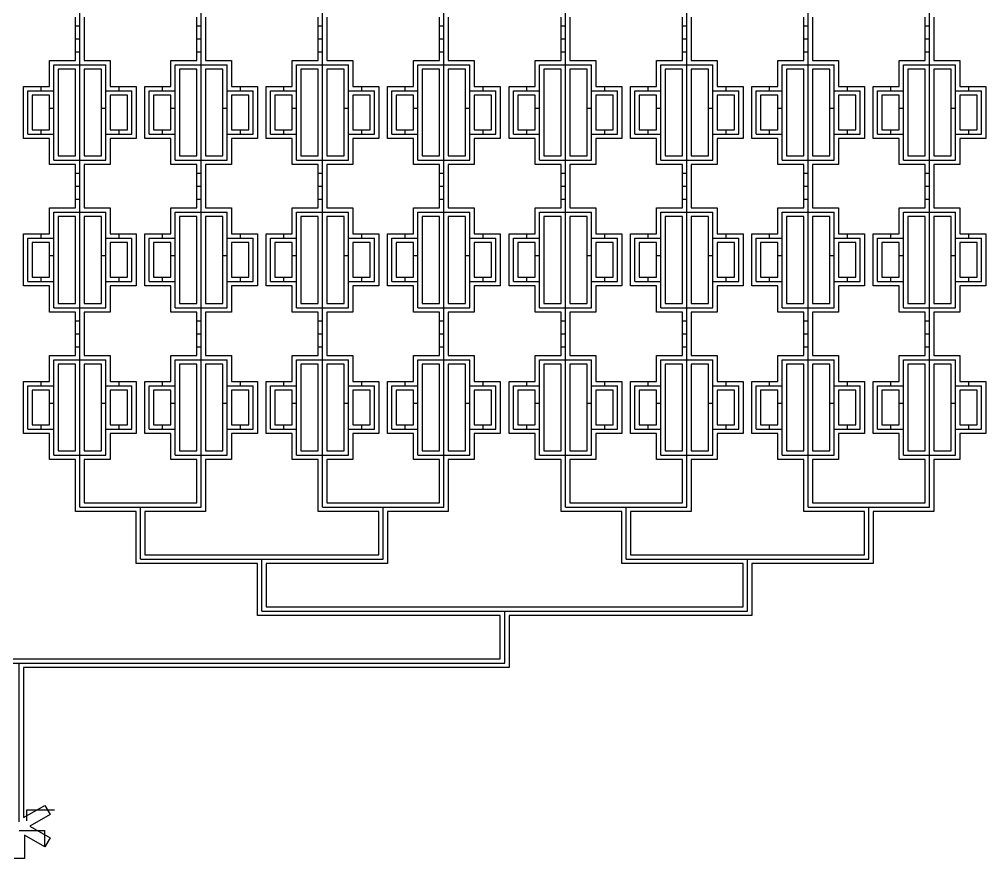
# Model space of a CAD drawing. Extents: x 18762 to 194465, y -118660 to 37026.
# Drawn here: x 29912 to 41062, y 5219 to 14898 of the extents above; entities that cross this region are included whole.
import ezdxf

# ---------------------------------------------------------------- set-up
doc = ezdxf.new("R2010")
doc.units = 13
doc.layers.add('Control 1 - Push up', color=6, linetype='Continuous')
doc.layers.add('Flow', color=5, linetype='Continuous')

msp = doc.modelspace()

# ---------------------------------------------------------------- linework, layer by layer
at = {"layer": 'Control 1 - Push up'}
for p, q in [((30612.498876, 9273.1072), (30612.498876, 23473.1072)), ((32012.498876, 9273.1072), (32012.498876, 23473.1072)), ((33412.498876, 9273.1072), (33412.498876, 23473.1072)), ((34812.498876, 9273.1072), (34812.498876, 23473.1072)), ((36212.498876, 9273.1072), (36212.498876, 23473.1072)), ((37612.498876, 9273.1072), (37612.498876, 23473.1072)), ((39012.498876, 9273.1072), (39012.498876, 23473.1072)), ((40412.498876, 9273.1072), (40412.498876, 23473.1072)), ((30562.4989, 14823.1072), (30612.498876, 14823.1072)), ((31962.4989, 14823.1072), (32012.498876, 14823.1072)), ((33362.4989, 14823.1072), (33412.498876, 14823.1072)), ((34762.4989, 14823.1072), (34812.498876, 14823.1072)), ((36162.4989, 14823.1072), (36212.498876, 14823.1072)), ((37562.4989, 14823.1072), (37612.498876, 14823.1072)), ((38962.4989, 14823.1072), (39012.498876, 14823.1072)), ((40362.4989, 14823.1072), (40412.498876, 14823.1072)), ((30562.4989, 14673.1072), (30612.498876, 14673.1072)), ((31962.4989, 14673.1072), (32012.498876, 14673.1072)), ((33362.4989, 14673.1072), (33412.498876, 14673.1072)), ((34762.4989, 14673.1072), (34812.498876, 14673.1072)), ((36162.4989, 14673.1072), (36212.498876, 14673.1072)), ((37562.4989, 14673.1072), (37612.498876, 14673.1072)), ((38962.4989, 14673.1072), (39012.498876, 14673.1072)), ((40362.4989, 14673.1072), (40412.498876, 14673.1072)), ((30562.4989, 14523.1072), (30612.498876, 14523.1072)), ((31962.4989, 14523.1072), (32012.498876, 14523.1072)), ((33362.4989, 14523.1072), (33412.498876, 14523.1072)), ((34762.4989, 14523.1072), (34812.498876, 14523.1072)), ((36162.4989, 14523.1072), (36212.498876, 14523.1072)), ((37562.4989, 14523.1072), (37612.498876, 14523.1072)), ((38962.4989, 14523.1072), (39012.498876, 14523.1072)), ((40362.4989, 14523.1072), (40412.498876, 14523.1072)), ((30312.498876, 13273.1072), (30312.498876, 14373.1072)), ((30312.498876, 14373.1072), (30912.498876, 14373.1072)), ((30912.498876, 13273.1072), (30912.498876, 14373.1072)), ((31712.497752, 14373.1072), (32312.498876, 14373.1072)), ((31712.498876, 13273.1072), (31712.498876, 14373.1072)), ((32312.498876, 13273.1072), (32312.498876, 14373.1072)), ((33112.498876, 13273.1072), (33112.498876, 14373.1072)), ((33112.498876, 14373.1072), (33712.498876, 14373.1072)), ((33712.498876, 13273.1072), (33712.498876, 14373.1072)), ((34512.498876, 13273.1072), (34512.498876, 14373.1072)), ((34512.498876, 14373.1072), (35112.498876, 14373.1072)), ((35112.498876, 13273.1072), (35112.498876, 14373.1072)), ((35912.498876, 13273.1072), (35912.498876, 14373.1072)), ((35912.498876, 14373.1072), (36512.498876, 14373.1072)), ((36512.498876, 13273.1072), (36512.498876, 14373.1072)), ((37312.498876, 13273.1072), (37312.498876, 14373.1072)), ((37312.498876, 14373.1072), (37912.498876, 14373.1072)), ((37912.498876, 13273.1072), (37912.498876, 14373.1072)), ((38712.498876, 13273.1072), (38712.498876, 14373.1072)), ((38712.498876, 14373.1072), (39312.498876, 14373.1072)), ((39312.498876, 13273.1072), (39312.498876, 14373.1072)), ((40112.498876, 13273.1072), (40112.498876, 14373.1072)), ((40112.498876, 14373.1072), (40712.498876, 14373.1072)), ((40712.498876, 13273.1072), (40712.498876, 14373.1072)), ((30012.498876, 13573.1072), (30012.498876, 14073.1072)), ((30012.498876, 14073.1072), (30312.498876, 14073.1072)), ((30162.4989, 14123.1072), (30162.4989, 14073.1072)), ((30912.498876, 14073.1072), (31212.498876, 14073.1072)), ((31062.4989, 14123.1072), (31062.4989, 14073.1072)), ((31212.498876, 13573.1072), (31212.498876, 14073.1072)), ((31412.498876, 13573.1072), (31412.498876, 14073.1072)), ((31412.498876, 14073.1072), (31712.497752, 14073.1072)), ((31562.4989, 14123.1072), (31562.4989, 14073.1072)), ((32312.498876, 14073.1072), (32612.498876, 14073.1072)), ((32462.4989, 14123.1072), (32462.4989, 14073.1072)), ((32612.498876, 13573.1072), (32612.498876, 14073.1072)), ((32812.498876, 13573.1072), (32812.498876, 14073.1072)), ((32812.498876, 14073.1072), (33112.498876, 14073.1072)), ((32962.4989, 14123.1072), (32962.4989, 14073.1072)), ((33712.498876, 14073.1072), (34012.498876, 14073.1072)), ((33862.4989, 14123.1072), (33862.4989, 14073.1072)), ((34012.498876, 13573.1072), (34012.498876, 14073.1072)), ((34212.498876, 13573.1072), (34212.498876, 14073.1072)), ((34212.498876, 14073.1072), (34512.498876, 14073.1072)), ((34362.4989, 14123.1072), (34362.4989, 14073.1072)), ((35112.498876, 14073.1072), (35412.497752, 14073.1072)), ((35262.4989, 14123.1072), (35262.4989, 14073.1072)), ((35412.498876, 13573.1072), (35412.498876, 14073.1072)), ((35612.498876, 13573.1072), (35612.498876, 14073.1072)), ((35612.498876, 14073.1072), (35912.498876, 14073.1072)), ((35762.4989, 14123.1072), (35762.4989, 14073.1072)), ((36512.498876, 14073.1072), (36812.498876, 14073.1072)), ((36662.4989, 14123.1072), (36662.4989, 14073.1072)), ((36812.498876, 13573.1072), (36812.498876, 14073.1072)), ((37012.498876, 13573.1072), (37012.498876, 14073.1072)), ((37012.498876, 14073.1072), (37312.498876, 14073.1072)), ((37162.4989, 14123.1072), (37162.4989, 14073.1072)), ((37912.498876, 14073.1072), (38212.498876, 14073.1072)), ((38062.4989, 14123.1072), (38062.4989, 14073.1072)), ((38212.498876, 13573.1072), (38212.498876, 14073.1072)), ((38412.498876, 13573.1072), (38412.498876, 14073.1072)), ((38412.498876, 14073.1072), (38712.498876, 14073.1072)), ((38562.4989, 14123.1072), (38562.4989, 14073.1072)), ((39312.498876, 14073.1072), (39612.498876, 14073.1072)), ((39462.4989, 14123.1072), (39462.4989, 14073.1072)), ((39612.498876, 13573.1072), (39612.498876, 14073.1072)), ((39812.498876, 13573.1072), (39812.498876, 14073.1072)), ((39812.498876, 14073.1072), (40112.498876, 14073.1072)), ((39962.4989, 14123.1072), (39962.4989, 14073.1072)), ((40712.498876, 14073.1072), (41012.498876, 14073.1072)), ((40862.4989, 14123.1072), (40862.4989, 14073.1072)), ((41012.498876, 13573.1072), (41012.498876, 14073.1072)), ((30262.4989, 13873.1072), (30312.498876, 13873.1072)), ((30862.4989, 13873.1072), (30912.498876, 13873.1072)), ((31662.4989, 13873.1072), (31712.498876, 13873.1072)), ((32262.4989, 13873.1072), (32312.498876, 13873.1072)), ((33062.4989, 13873.1072), (33112.498876, 13873.1072)), ((33662.4989, 13873.1072), (33712.498876, 13873.1072)), ((34462.4989, 13873.1072), (34512.498876, 13873.1072)), ((35062.4989, 13873.1072), (35112.498876, 13873.1072)), ((35862.4989, 13873.1072), (35912.498876, 13873.1072)), ((36462.4989, 13873.1072), (36512.498876, 13873.1072)), ((37262.4989, 13873.1072), (37312.498876, 13873.1072)), ((37862.4989, 13873.1072), (37912.498876, 13873.1072)), ((38662.4989, 13873.1072), (38712.498876, 13873.1072)), ((39262.4989, 13873.1072), (39312.498876, 13873.1072)), ((40062.4989, 13873.1072), (40112.498876, 13873.1072)), ((40662.4989, 13873.1072), (40712.498876, 13873.1072)), ((30162.4989, 13623.1072), (30162.4989, 13573.1072)), ((31062.4989, 13623.1072), (31062.4989, 13573.1072)), ((31562.4989, 13623.1072), (31562.4989, 13573.1072)), ((32462.4989, 13623.1072), (32462.4989, 13573.1072)), ((32962.4989, 13623.1072), (32962.4989, 13573.1072)), ((33862.4989, 13623.1072), (33862.4989, 13573.1072)), ((34362.4989, 13623.1072), (34362.4989, 13573.1072)), ((35262.4989, 13623.1072), (35262.4989, 13573.1072)), ((35762.4989, 13623.1072), (35762.4989, 13573.1072)), ((36662.4989, 13623.1072), (36662.4989, 13573.1072)), ((37162.4989, 13623.1072), (37162.4989, 13573.1072)), ((38062.4989, 13623.1072), (38062.4989, 13573.1072)), ((38562.4989, 13623.1072), (38562.4989, 13573.1072)), ((39462.4989, 13623.1072), (39462.4989, 13573.1072)), ((39962.4989, 13623.1072), (39962.4989, 13573.1072)), ((40862.4989, 13623.1072), (40862.4989, 13573.1072)), ((30012.498876, 13573.1072), (30312.498876, 13573.1072)), ((30912.498876, 13573.1072), (31212.498876, 13573.1072)), ((31412.498876, 13573.1072), (31712.497752, 13573.1072)), ((32312.498876, 13573.1072), (32612.498876, 13573.1072)), ((32812.498876, 13573.1072), (33112.498876, 13573.1072)), ((33712.498876, 13573.1072), (34012.498876, 13573.1072)), ((34212.498876, 13573.1072), (34512.498876, 13573.1072)), ((35112.498876, 13573.1072), (35412.497752, 13573.1072)), ((35612.498876, 13573.1072), (35912.498876, 13573.1072)), ((36512.498876, 13573.1072), (36812.498876, 13573.1072)), ((37012.498876, 13573.1072), (37312.498876, 13573.1072)), ((37912.498876, 13573.1072), (38212.498876, 13573.1072)), ((38412.498876, 13573.1072), (38712.498876, 13573.1072)), ((39312.498876, 13573.1072), (39612.498876, 13573.1072)), ((39812.498876, 13573.1072), (40112.498876, 13573.1072)), ((40712.498876, 13573.1072), (41012.498876, 13573.1072)), ((30312.498876, 13273.1072), (30912.498876, 13273.1072)), ((31712.497752, 13273.1072), (32312.498876, 13273.1072)), ((33112.498876, 13273.1072), (33712.498876, 13273.1072)), ((34512.498876, 13273.1072), (35112.498876, 13273.1072)), ((35912.498876, 13273.1072), (36512.498876, 13273.1072)), ((37312.498876, 13273.1072), (37912.498876, 13273.1072)), ((38712.498876, 13273.1072), (39312.498876, 13273.1072)), ((40112.498876, 13273.1072), (40712.498876, 13273.1072)), ((30562.4989, 13123.1072), (30612.498876, 13123.1072)), ((31962.4989, 13123.1072), (32012.498876, 13123.1072)), ((33362.4989, 13123.1072), (33412.498876, 13123.1072)), ((34762.4989, 13123.1072), (34812.498876, 13123.1072)), ((36162.4989, 13123.1072), (36212.498876, 13123.1072)), ((37562.4989, 13123.1072), (37612.498876, 13123.1072)), ((38962.4989, 13123.1072), (39012.498876, 13123.1072)), ((40362.4989, 13123.1072), (40412.498876, 13123.1072)), ((30562.4989, 12973.1072), (30612.498876, 12973.1072)), ((31962.4989, 12973.1072), (32012.498876, 12973.1072)), ((33362.4989, 12973.1072), (33412.498876, 12973.1072)), ((34762.4989, 12973.1072), (34812.498876, 12973.1072)), ((36162.4989, 12973.1072), (36212.498876, 12973.1072)), ((37562.4989, 12973.1072), (37612.498876, 12973.1072)), ((38962.4989, 12973.1072), (39012.498876, 12973.1072)), ((40362.4989, 12973.1072), (40412.498876, 12973.1072)), ((30562.4989, 12823.1072), (30612.498876, 12823.1072)), ((31962.4989, 12823.1072), (32012.498876, 12823.1072)), ((33362.4989, 12823.1072), (33412.498876, 12823.1072)), ((34762.4989, 12823.1072), (34812.498876, 12823.1072)), ((36162.4989, 12823.1072), (36212.498876, 12823.1072)), ((37562.4989, 12823.1072), (37612.498876, 12823.1072)), ((38962.4989, 12823.1072), (39012.498876, 12823.1072)), ((40362.4989, 12823.1072), (40412.498876, 12823.1072)), ((30312.498876, 11573.1072), (30312.498876, 12673.1072)), ((30312.498876, 12673.1072), (30912.498876, 12673.1072)), ((30912.498876, 11573.1072), (30912.498876, 12673.1072)), ((31712.497752, 12673.1072), (32312.498876, 12673.1072)), ((31712.498876, 11573.1072), (31712.498876, 12673.1072)), ((32312.498876, 11573.1072), (32312.498876, 12673.1072)), ((33112.498876, 11573.1072), (33112.498876, 12673.1072)), ((33112.498876, 12673.1072), (33712.498876, 12673.1072)), ((33712.498876, 11573.1072), (33712.498876, 12673.1072)), ((34512.498876, 11573.1072), (34512.498876, 12673.1072)), ((34512.498876, 12673.1072), (35112.498876, 12673.1072)), ((35112.498876, 11573.1072), (35112.498876, 12673.1072)), ((35912.498876, 11573.1072), (35912.498876, 12673.1072)), ((35912.498876, 12673.1072), (36512.498876, 12673.1072)), ((36512.498876, 11573.1072), (36512.498876, 12673.1072)), ((37312.498876, 11573.1072), (37312.498876, 12673.1072)), ((37312.498876, 12673.1072), (37912.498876, 12673.1072)), ((37912.498876, 11573.1072), (37912.498876, 12673.1072)), ((38712.498876, 11573.1072), (38712.498876, 12673.1072)), ((38712.498876, 12673.1072), (39312.498876, 12673.1072)), ((39312.498876, 11573.1072), (39312.498876, 12673.1072)), ((40112.498876, 11573.1072), (40112.498876, 12673.1072)), ((40112.498876, 12673.1072), (40712.498876, 12673.1072)), ((40712.498876, 11573.1072), (40712.498876, 12673.1072)), ((30162.4989, 12423.1072), (30162.4989, 12373.1072)), ((31062.4989, 12423.1072), (31062.4989, 12373.1072)), ((31562.4989, 12423.1072), (31562.4989, 12373.1072)), ((32462.4989, 12423.1072), (32462.4989, 12373.1072)), ((32962.4989, 12423.1072), (32962.4989, 12373.1072)), ((33862.4989, 12423.1072), (33862.4989, 12373.1072)), ((34362.4989, 12423.1072), (34362.4989, 12373.1072)), ((35262.4989, 12423.1072), (35262.4989, 12373.1072)), ((35762.4989, 12423.1072), (35762.4989, 12373.1072)), ((36662.4989, 12423.1072), (36662.4989, 12373.1072)), ((37162.4989, 12423.1072), (37162.4989, 12373.1072)), ((38062.4989, 12423.1072), (38062.4989, 12373.1072)), ((38562.4989, 12423.1072), (38562.4989, 12373.1072)), ((39462.4989, 12423.1072), (39462.4989, 12373.1072)), ((39962.4989, 12423.1072), (39962.4989, 12373.1072)), ((40862.4989, 12423.1072), (40862.4989, 12373.1072)), ((30012.498876, 11873.1072), (30012.498876, 12373.1072)), ((30012.498876, 12373.1072), (30312.498876, 12373.1072)), ((30912.498876, 12373.1072), (31212.498876, 12373.1072)), ((31212.498876, 11873.1072), (31212.498876, 12373.1072)), ((31412.498876, 11873.1072), (31412.498876, 12373.1072)), ((31412.498876, 12373.1072), (31712.497752, 12373.1072)), ((32312.498876, 12373.1072), (32612.498876, 12373.1072)), ((32612.498876, 11873.1072), (32612.498876, 12373.1072)), ((32812.498876, 11873.1072), (32812.498876, 12373.1072)), ((32812.498876, 12373.1072), (33112.498876, 12373.1072)), ((33712.498876, 12373.1072), (34012.498876, 12373.1072)), ((34012.498876, 11873.1072), (34012.498876, 12373.1072)), ((34212.498876, 11873.1072), (34212.498876, 12373.1072)), ((34212.498876, 12373.1072), (34512.498876, 12373.1072)), ((35112.498876, 12373.1072), (35412.497752, 12373.1072)), ((35412.498876, 11873.1072), (35412.498876, 12373.1072)), ((35612.498876, 11873.1072), (35612.498876, 12373.1072)), ((35612.498876, 12373.1072), (35912.498876, 12373.1072)), ((36512.498876, 12373.1072), (36812.498876, 12373.1072)), ((36812.498876, 11873.1072), (36812.498876, 12373.1072)), ((37012.498876, 11873.1072), (37012.498876, 12373.1072)), ((37012.498876, 12373.1072), (37312.498876, 12373.1072)), ((37912.498876, 12373.1072), (38212.498876, 12373.1072)), ((38212.498876, 11873.1072), (38212.498876, 12373.1072)), ((38412.498876, 11873.1072), (38412.498876, 12373.1072)), ((38412.498876, 12373.1072), (38712.498876, 12373.1072)), ((39312.498876, 12373.1072), (39612.498876, 12373.1072)), ((39612.498876, 11873.1072), (39612.498876, 12373.1072)), ((39812.498876, 11873.1072), (39812.498876, 12373.1072)), ((39812.498876, 12373.1072), (40112.498876, 12373.1072)), ((40712.498876, 12373.1072), (41012.498876, 12373.1072)), ((41012.498876, 11873.1072), (41012.498876, 12373.1072)), ((30262.4989, 12173.1072), (30312.498876, 12173.1072)), ((30862.4989, 12173.1072), (30912.498876, 12173.1072)), ((31662.4989, 12173.1072), (31712.498876, 12173.1072)), ((32262.4989, 12173.1072), (32312.498876, 12173.1072)), ((33062.4989, 12173.1072), (33112.498876, 12173.1072)), ((33662.4989, 12173.1072), (33712.498876, 12173.1072)), ((34462.4989, 12173.1072), (34512.498876, 12173.1072)), ((35062.4989, 12173.1072), (35112.498876, 12173.1072)), ((35862.4989, 12173.1072), (35912.498876, 12173.1072)), ((36462.4989, 12173.1072), (36512.498876, 12173.1072)), ((37262.4989, 12173.1072), (37312.498876, 12173.1072)), ((37862.4989, 12173.1072), (37912.498876, 12173.1072)), ((38662.4989, 12173.1072), (38712.498876, 12173.1072)), ((39262.4989, 12173.1072), (39312.498876, 12173.1072)), ((40062.4989, 12173.1072), (40112.498876, 12173.1072)), ((40662.4989, 12173.1072), (40712.498876, 12173.1072)), ((30012.498876, 11873.1072), (30312.498876, 11873.1072)), ((30162.4989, 11923.1072), (30162.4989, 11873.1072)), ((30912.498876, 11873.1072), (31212.498876, 11873.1072)), ((31062.4989, 11923.1072), (31062.4989, 11873.1072)), ((31412.498876, 11873.1072), (31712.497752, 11873.1072)), ((31562.4989, 11923.1072), (31562.4989, 11873.1072)), ((32312.498876, 11873.1072), (32612.498876, 11873.1072)), ((32462.4989, 11923.1072), (32462.4989, 11873.1072)), ((32812.498876, 11873.1072), (33112.498876, 11873.1072)), ((32962.4989, 11923.1072), (32962.4989, 11873.1072)), ((33712.498876, 11873.1072), (34012.498876, 11873.1072)), ((33862.4989, 11923.1072), (33862.4989, 11873.1072)), ((34212.498876, 11873.1072), (34512.498876, 11873.1072)), ((34362.4989, 11923.1072), (34362.4989, 11873.1072)), ((35112.498876, 11873.1072), (35412.497752, 11873.1072)), ((35262.4989, 11923.1072), (35262.4989, 11873.1072)), ((35612.498876, 11873.1072), (35912.498876, 11873.1072)), ((35762.4989, 11923.1072), (35762.4989, 11873.1072)), ((36512.498876, 11873.1072), (36812.498876, 11873.1072)), ((36662.4989, 11923.1072), (36662.4989, 11873.1072)), ((37012.498876, 11873.1072), (37312.498876, 11873.1072)), ((37162.4989, 11923.1072), (37162.4989, 11873.1072)), ((37912.498876, 11873.1072), (38212.498876, 11873.1072)), ((38062.4989, 11923.1072), (38062.4989, 11873.1072)), ((38412.498876, 11873.1072), (38712.498876, 11873.1072)), ((38562.4989, 11923.1072), (38562.4989, 11873.1072)), ((39312.498876, 11873.1072), (39612.498876, 11873.1072)), ((39462.4989, 11923.1072), (39462.4989, 11873.1072)), ((39812.498876, 11873.1072), (40112.498876, 11873.1072)), ((39962.4989, 11923.1072), (39962.4989, 11873.1072)), ((40712.498876, 11873.1072), (41012.498876, 11873.1072)), ((40862.4989, 11923.1072), (40862.4989, 11873.1072)), ((30312.498876, 11573.1072), (30912.498876, 11573.1072)), ((31712.497752, 11573.1072), (32312.498876, 11573.1072)), ((33112.498876, 11573.1072), (33712.498876, 11573.1072)), ((34512.498876, 11573.1072), (35112.498876, 11573.1072)), ((35912.498876, 11573.1072), (36512.498876, 11573.1072)), ((37312.498876, 11573.1072), (37912.498876, 11573.1072)), ((38712.498876, 11573.1072), (39312.498876, 11573.1072)), ((40112.498876, 11573.1072), (40712.498876, 11573.1072)), ((30562.4989, 11423.1072), (30612.498876, 11423.1072)), ((31962.4989, 11423.1072), (32012.498876, 11423.1072)), ((33362.4989, 11423.1072), (33412.498876, 11423.1072)), ((34762.4989, 11423.1072), (34812.498876, 11423.1072)), ((36162.4989, 11423.1072), (36212.498876, 11423.1072)), ((37562.4989, 11423.1072), (37612.498876, 11423.1072)), ((38962.4989, 11423.1072), (39012.498876, 11423.1072)), ((40362.4989, 11423.1072), (40412.498876, 11423.1072)), ((30562.4989, 11273.1072), (30612.498876, 11273.1072)), ((31962.4989, 11273.1072), (32012.498876, 11273.1072)), ((33362.4989, 11273.1072), (33412.498876, 11273.1072)), ((34762.4989, 11273.1072), (34812.498876, 11273.1072)), ((36162.4989, 11273.1072), (36212.498876, 11273.1072)), ((37562.4989, 11273.1072), (37612.498876, 11273.1072)), ((38962.4989, 11273.1072), (39012.498876, 11273.1072)), ((40362.4989, 11273.1072), (40412.498876, 11273.1072)), ((30562.4989, 11123.1072), (30612.498876, 11123.1072)), ((31962.4989, 11123.1072), (32012.498876, 11123.1072)), ((33362.4989, 11123.1072), (33412.498876, 11123.1072)), ((34762.4989, 11123.1072), (34812.498876, 11123.1072)), ((36162.4989, 11123.1072), (36212.498876, 11123.1072)), ((37562.4989, 11123.1072), (37612.498876, 11123.1072)), ((38962.4989, 11123.1072), (39012.498876, 11123.1072)), ((40362.4989, 11123.1072), (40412.498876, 11123.1072)), ((30312.498876, 9873.1072), (30312.498876, 10973.1072)), ((30312.498876, 10973.1072), (30912.498876, 10973.1072)), ((30912.498876, 9873.1072), (30912.498876, 10973.1072)), ((31712.497752, 10973.1072), (32312.498876, 10973.1072)), ((31712.498876, 9873.1072), (31712.498876, 10973.1072)), ((32312.498876, 9873.1072), (32312.498876, 10973.1072)), ((33112.498876, 9873.1072), (33112.498876, 10973.1072)), ((33112.498876, 10973.1072), (33712.498876, 10973.1072)), ((33712.498876, 9873.1072), (33712.498876, 10973.1072)), ((34512.498876, 9873.1072), (34512.498876, 10973.1072)), ((34512.498876, 10973.1072), (35112.498876, 10973.1072)), ((35112.498876, 9873.1072), (35112.498876, 10973.1072)), ((35912.498876, 9873.1072), (35912.498876, 10973.1072)), ((35912.498876, 10973.1072), (36512.498876, 10973.1072)), ((36512.498876, 9873.1072), (36512.498876, 10973.1072)), ((37312.498876, 9873.1072), (37312.498876, 10973.1072)), ((37312.498876, 10973.1072), (37912.498876, 10973.1072)), ((37912.498876, 9873.1072), (37912.498876, 10973.1072)), ((38712.498876, 9873.1072), (38712.498876, 10973.1072)), ((38712.498876, 10973.1072), (39312.498876, 10973.1072)), ((39312.498876, 9873.1072), (39312.498876, 10973.1072)), ((40112.498876, 9873.1072), (40112.498876, 10973.1072)), ((40112.498876, 10973.1072), (40712.498876, 10973.1072)), ((40712.498876, 9873.1072), (40712.498876, 10973.1072)), ((30162.4989, 10723.1072), (30162.4989, 10673.1072)), ((31062.4989, 10723.1072), (31062.4989, 10673.1072)), ((31562.4989, 10723.1072), (31562.4989, 10673.1072)), ((32462.4989, 10723.1072), (32462.4989, 10673.1072)), ((32962.4989, 10723.1072), (32962.4989, 10673.1072)), ((33862.4989, 10723.1072), (33862.4989, 10673.1072)), ((34362.4989, 10723.1072), (34362.4989, 10673.1072)), ((35262.4989, 10723.1072), (35262.4989, 10673.1072)), ((35762.4989, 10723.1072), (35762.4989, 10673.1072)), ((36662.4989, 10723.1072), (36662.4989, 10673.1072)), ((37162.4989, 10723.1072), (37162.4989, 10673.1072)), ((38062.4989, 10723.1072), (38062.4989, 10673.1072)), ((38562.4989, 10723.1072), (38562.4989, 10673.1072)), ((39462.4989, 10723.1072), (39462.4989, 10673.1072)), ((39962.4989, 10723.1072), (39962.4989, 10673.1072)), ((40862.4989, 10723.1072), (40862.4989, 10673.1072)), ((30012.498876, 10173.1072), (30012.498876, 10673.1072)), ((30012.498876, 10673.1072), (30312.498876, 10673.1072)), ((30912.498876, 10673.1072), (31212.498876, 10673.1072)), ((31212.498876, 10173.1072), (31212.498876, 10673.1072)), ((31412.498876, 10173.1072), (31412.498876, 10673.1072)), ((31412.498876, 10673.1072), (31712.497752, 10673.1072)), ((32312.498876, 10673.1072), (32612.498876, 10673.1072)), ((32612.498876, 10173.1072), (32612.498876, 10673.1072)), ((32812.498876, 10173.1072), (32812.498876, 10673.1072)), ((32812.498876, 10673.1072), (33112.498876, 10673.1072)), ((33712.498876, 10673.1072), (34012.498876, 10673.1072)), ((34012.498876, 10173.1072), (34012.498876, 10673.1072)), ((34212.498876, 10173.1072), (34212.498876, 10673.1072)), ((34212.498876, 10673.1072), (34512.498876, 10673.1072)), ((35112.498876, 10673.1072), (35412.497752, 10673.1072)), ((35412.498876, 10173.1072), (35412.498876, 10673.1072)), ((35612.498876, 10173.1072), (35612.498876, 10673.1072)), ((35612.498876, 10673.1072), (35912.498876, 10673.1072)), ((36512.498876, 10673.1072), (36812.498876, 10673.1072)), ((36812.498876, 10173.1072), (36812.498876, 10673.1072)), ((37012.498876, 10173.1072), (37012.498876, 10673.1072)), ((37012.498876, 10673.1072), (37312.498876, 10673.1072)), ((37912.498876, 10673.1072), (38212.498876, 10673.1072)), ((38212.498876, 10173.1072), (38212.498876, 10673.1072)), ((38412.498876, 10173.1072), (38412.498876, 10673.1072)), ((38412.498876, 10673.1072), (38712.498876, 10673.1072)), ((39312.498876, 10673.1072), (39612.498876, 10673.1072)), ((39612.498876, 10173.1072), (39612.498876, 10673.1072)), ((39812.498876, 10173.1072), (39812.498876, 10673.1072)), ((39812.498876, 10673.1072), (40112.498876, 10673.1072)), ((40712.498876, 10673.1072), (41012.498876, 10673.1072)), ((41012.498876, 10173.1072), (41012.498876, 10673.1072)), ((30262.4989, 10473.1072), (30312.498876, 10473.1072)), ((30862.4989, 10473.1072), (30912.498876, 10473.1072)), ((31662.4989, 10473.1072), (31712.498876, 10473.1072)), ((32262.4989, 10473.1072), (32312.498876, 10473.1072)), ((33062.4989, 10473.1072), (33112.498876, 10473.1072)), ((33662.4989, 10473.1072), (33712.498876, 10473.1072)), ((34462.4989, 10473.1072), (34512.498876, 10473.1072)), ((35062.4989, 10473.1072), (35112.498876, 10473.1072)), ((35862.4989, 10473.1072), (35912.498876, 10473.1072)), ((36462.4989, 10473.1072), (36512.498876, 10473.1072)), ((37262.4989, 10473.1072), (37312.498876, 10473.1072)), ((37862.4989, 10473.1072), (37912.498876, 10473.1072)), ((38662.4989, 10473.1072), (38712.498876, 10473.1072)), ((39262.4989, 10473.1072), (39312.498876, 10473.1072)), ((40062.4989, 10473.1072), (40112.498876, 10473.1072)), ((40662.4989, 10473.1072), (40712.498876, 10473.1072)), ((30012.498876, 10173.1072), (30312.498876, 10173.1072)), ((30162.4989, 10223.1072), (30162.4989, 10173.1072)), ((30912.498876, 10173.1072), (31212.498876, 10173.1072)), ((31062.4989, 10223.1072), (31062.4989, 10173.1072)), ((31412.498876, 10173.1072), (31712.497752, 10173.1072)), ((31562.4989, 10223.1072), (31562.4989, 10173.1072)), ((32312.498876, 10173.1072), (32612.498876, 10173.1072)), ((32462.4989, 10223.1072), (32462.4989, 10173.1072)), ((32812.498876, 10173.1072), (33112.498876, 10173.1072)), ((32962.4989, 10223.1072), (32962.4989, 10173.1072)), ((33712.498876, 10173.1072), (34012.498876, 10173.1072)), ((33862.4989, 10223.1072), (33862.4989, 10173.1072)), ((34212.498876, 10173.1072), (34512.498876, 10173.1072)), ((34362.4989, 10223.1072), (34362.4989, 10173.1072)), ((35112.498876, 10173.1072), (35412.497752, 10173.1072)), ((35262.4989, 10223.1072), (35262.4989, 10173.1072)), ((35612.498876, 10173.1072), (35912.498876, 10173.1072)), ((35762.4989, 10223.1072), (35762.4989, 10173.1072)), ((36512.498876, 10173.1072), (36812.498876, 10173.1072)), ((36662.4989, 10223.1072), (36662.4989, 10173.1072)), ((37012.498876, 10173.1072), (37312.498876, 10173.1072)), ((37162.4989, 10223.1072), (37162.4989, 10173.1072)), ((37912.498876, 10173.1072), (38212.498876, 10173.1072)), ((38062.4989, 10223.1072), (38062.4989, 10173.1072)), ((38412.498876, 10173.1072), (38712.498876, 10173.1072)), ((38562.4989, 10223.1072), (38562.4989, 10173.1072)), ((39312.498876, 10173.1072), (39612.498876, 10173.1072)), ((39462.4989, 10223.1072), (39462.4989, 10173.1072)), ((39812.498876, 10173.1072), (40112.498876, 10173.1072)), ((39962.4989, 10223.1072), (39962.4989, 10173.1072)), ((40712.498876, 10173.1072), (41012.498876, 10173.1072)), ((40862.4989, 10223.1072), (40862.4989, 10173.1072)), ((30312.498876, 9873.1072), (30912.498876, 9873.1072)), ((31712.497752, 9873.1072), (32312.498876, 9873.1072)), ((33112.498876, 9873.1072), (33712.498876, 9873.1072)), ((34512.498876, 9873.1072), (35112.498876, 9873.1072)), ((35912.498876, 9873.1072), (36512.498876, 9873.1072)), ((37312.498876, 9873.1072), (37912.498876, 9873.1072)), ((38712.498876, 9873.1072), (39312.498876, 9873.1072)), ((40112.498876, 9873.1072), (40712.498876, 9873.1072)), ((30612.498876, 9273.1072), (32012.498876, 9273.1072)), ((31312.498876, 8673.1072), (31312.498876, 9273.1072)), ((33412.498876, 9273.1072), (34812.498876, 9273.1072)), ((34112.498876, 8673.1072), (34112.498876, 9273.1072)), ((36212.498876, 9273.1072), (37612.498876, 9273.1072)), ((36912.498876, 8673.1072), (36912.498876, 9273.1072)), ((39012.498876, 9273.1072), (40412.498876, 9273.1072)), ((39712.498876, 8673.1072), (39712.498876, 9273.1072)), ((31312.498876, 8673.1072), (34112.498876, 8673.1072)), ((32712.498876, 8073.1072), (32712.498876, 8673.1072)), ((36912.498876, 8673.1072), (39712.498876, 8673.1072)), ((38312.498876, 8073.1072), (38312.498876, 8673.1072)), ((32712.498876, 8073.1072), (38312.498876, 8073.1072)), ((35512.498876, 7473.1072), (35512.498876, 8073.1072)), ((24312.498876, 7473.1072), (35512.498876, 7473.1072)), ((29912.498876, 5642.334208), (29912.498876, 7473.1072)), ((29997.498314, 5657.33477), (29997.498314, 5781.685311)), ((29997.498314, 5781.685311), (30319.218803, 5781.685311)), ((29912.497752, 5542.223787), (30207.257279, 5542.223787)), ((30207.257279, 5354.723787), (30207.257279, 5542.223787))]:
    msp.add_line(p, q, dxfattribs=at)
at = {"layer": 'Flow'}
for points in [[(24362.498876, 7523.1072), (35462.498876, 7523.1072), (35462.498876, 8023.1072), (32662.498876, 8023.1072), (32662.498876, 8623.1072), (31262.498876, 8623.1072), (31262.498876, 9223.1072), (30562.498876, 9223.1072), (30562.498876, 9573.1072), (30562.498876, 9823.1072), (30262.498876, 9823.1072), (30262.498876, 10123.1072), (29962.498876, 10123.1072), (29962.498876, 10723.1072), (30262.498876, 10723.1072), (30262.498876, 11023.1072), (30562.498876, 11023.1072), (30562.498876, 11273.1072), (30562.498876, 11523.1072), (30262.498876, 11523.1072), (30262.498876, 11823.1072), (29962.498876, 11823.1072), (29962.498876, 12423.1072), (30262.498876, 12423.1072), (30262.498876, 12723.1072), (30562.498876, 12723.1072), (30562.498876, 12973.1072), (30562.498876, 13223.1072), (30262.498876, 13223.1072), (30262.498876, 13523.1072), (29962.498876, 13523.1072), (29962.498876, 14123.1072), (30262.498876, 14123.1072), (30262.498876, 14423.1072), (30562.498876, 14423.1072), (30562.498876, 14673.1072), (30562.498876, 14923.1072)], [(40462.498876, 14923.1072), (40462.498876, 14673.1072), (40462.498876, 14423.1072), (40762.498876, 14423.1072), (40762.498876, 14123.1072), (41062.498876, 14123.1072), (41062.498876, 13523.1072), (40762.498876, 13523.1072), (40762.498876, 13223.1072), (40462.498876, 13223.1072), (40462.498876, 12973.1072), (40462.498876, 12723.1072), (40762.498876, 12723.1072), (40762.498876, 12423.1072), (41062.498876, 12423.1072), (41062.498876, 11823.1072), (40762.498876, 11823.1072), (40762.498876, 11523.1072), (40462.498876, 11523.1072), (40462.498876, 11273.1072), (40462.498876, 11023.1072), (40762.498876, 11023.1072), (40762.498876, 10723.1072), (41062.498876, 10723.1072), (41062.498876, 10123.1072), (40762.498876, 10123.1072), (40762.498876, 9823.1072), (40462.498876, 9823.1072), (40462.498876, 9573.1072), (40462.498876, 9223.1072), (39762.498876, 9223.1072), (39762.498876, 8623.1072), (38362.498876, 8623.1072), (38362.498876, 8023.1072), (35562.498876, 8023.1072), (35562.498876, 7423.1072), (29962.498876, 7423.1072), (29962.498876, 5692.335506), (30207.257279, 5833.646836), (30267.257279, 5729.723787), (30032.497752, 5594.185312), (30267.257279, 5458.646836), (30207.257279, 5354.723787), (29972.497752, 5490.262263), (29972.497752, 5219.185312), (29852.497752, 5219.185312)], [(30662.498876, 14923.1072), (30662.498876, 14673.1072), (30662.498876, 14423.1072), (30962.498876, 14423.1072), (30962.498876, 14123.1072), (31262.498876, 14123.1072), (31262.498876, 13523.1072), (30962.498876, 13523.1072), (30962.498876, 13223.1072), (30662.498876, 13223.1072), (30662.498876, 12973.1072), (30662.498876, 12723.1072), (30962.498876, 12723.1072), (30962.498876, 12423.1072), (31262.498876, 12423.1072), (31262.498876, 11823.1072), (30962.498876, 11823.1072), (30962.498876, 11523.1072), (30662.498876, 11523.1072), (30662.498876, 11273.1072), (30662.498876, 11023.1072), (30962.498876, 11023.1072), (30962.498876, 10723.1072), (31262.498876, 10723.1072), (31262.498876, 10123.1072), (30962.498876, 10123.1072), (30962.498876, 9823.1072), (30662.498876, 9823.1072), (30662.498876, 9573.1072), (30662.498876, 9323.1072), (31962.498876, 9323.1072), (31962.498876, 9573.1072), (31962.498876, 9823.1072), (31662.498876, 9823.1072), (31662.498876, 10123.1072), (31362.498876, 10123.1072), (31362.498876, 10723.1072), (31662.498876, 10723.1072), (31662.498876, 11023.1072), (31962.498876, 11023.1072), (31962.498876, 11273.1072), (31962.498876, 11523.1072), (31662.498876, 11523.1072), (31662.498876, 11823.1072), (31362.498876, 11823.1072), (31362.498876, 12423.1072), (31662.498876, 12423.1072), (31662.498876, 12723.1072), (31962.498876, 12723.1072), (31962.498876, 12973.1072), (31962.498876, 13223.1072), (31662.498876, 13223.1072), (31662.498876, 13523.1072), (31362.498876, 13523.1072), (31362.498876, 14123.1072), (31662.498876, 14123.1072), (31662.498876, 14423.1072), (31962.498876, 14423.1072), (31962.498876, 14673.1072), (31962.498876, 14923.1072)], [(32062.498876, 14923.1072), (32062.498876, 14673.1072), (32062.498876, 14423.1072), (32362.498876, 14423.1072), (32362.498876, 14123.1072), (32662.498876, 14123.1072), (32662.498876, 13523.1072), (32362.498876, 13523.1072), (32362.498876, 13223.1072), (32062.498876, 13223.1072), (32062.498876, 12973.1072), (32062.498876, 12723.1072), (32362.498876, 12723.1072), (32362.498876, 12423.1072), (32662.498876, 12423.1072), (32662.498876, 11823.1072), (32362.498876, 11823.1072), (32362.498876, 11523.1072), (32062.498876, 11523.1072), (32062.498876, 11273.1072), (32062.498876, 11023.1072), (32362.498876, 11023.1072), (32362.498876, 10723.1072), (32662.498876, 10723.1072), (32662.498876, 10123.1072), (32362.498876, 10123.1072), (32362.498876, 9823.1072), (32062.498876, 9823.1072), (32062.498876, 9573.1072), (32062.498876, 9223.1072), (31362.498876, 9223.1072), (31362.498876, 8723.1072), (34062.498876, 8723.1072), (34062.498876, 9223.1072), (33362.498876, 9223.1072), (33362.498876, 9573.1072), (33362.498876, 9823.1072), (33062.498876, 9823.1072), (33062.498876, 10123.1072), (32762.498876, 10123.1072), (32762.498876, 10723.1072), (33062.498876, 10723.1072), (33062.498876, 11023.1072), (33362.498876, 11023.1072), (33362.498876, 11273.1072), (33362.498876, 11523.1072), (33062.498876, 11523.1072), (33062.498876, 11823.1072), (32762.498876, 11823.1072), (32762.498876, 12423.1072), (33062.498876, 12423.1072), (33062.498876, 12723.1072), (33362.498876, 12723.1072), (33362.498876, 12973.1072), (33362.498876, 13223.1072), (33062.498876, 13223.1072), (33062.498876, 13523.1072), (32762.498876, 13523.1072), (32762.498876, 14123.1072), (33062.498876, 14123.1072), (33062.498876, 14423.1072), (33362.498876, 14423.1072), (33362.498876, 14673.1072), (33362.498876, 14923.1072)], [(34862.498876, 14923.1072), (34862.498876, 14673.1072), (34862.498876, 14423.1072), (35162.498876, 14423.1072), (35162.498876, 14123.1072), (35462.498876, 14123.1072), (35462.498876, 13523.1072), (35162.498876, 13523.1072), (35162.498876, 13223.1072), (34862.498876, 13223.1072), (34862.498876, 12973.1072), (34862.498876, 12723.1072), (35162.498876, 12723.1072), (35162.498876, 12423.1072), (35462.498876, 12423.1072), (35462.498876, 11823.1072), (35162.498876, 11823.1072), (35162.498876, 11523.1072), (34862.498876, 11523.1072), (34862.498876, 11273.1072), (34862.498876, 11023.1072), (35162.498876, 11023.1072), (35162.498876, 10723.1072), (35462.498876, 10723.1072), (35462.498876, 10123.1072), (35162.498876, 10123.1072), (35162.498876, 9823.1072), (34862.498876, 9823.1072), (34862.498876, 9573.1072), (34862.498876, 9223.1072), (34162.498876, 9223.1072), (34162.498876, 8623.1072), (32762.498876, 8623.1072), (32762.498876, 8123.1072), (38262.498876, 8123.1072), (38262.498876, 8623.1072), (36862.498876, 8623.1072), (36862.498876, 9223.1072), (36162.498876, 9223.1072), (36162.498876, 9573.1072), (36162.498876, 9823.1072), (35862.498876, 9823.1072), (35862.498876, 10123.1072), (35562.498876, 10123.1072), (35562.498876, 10723.1072), (35862.498876, 10723.1072), (35862.498876, 11023.1072), (36162.498876, 11023.1072), (36162.498876, 11273.1072), (36162.498876, 11523.1072), (35862.498876, 11523.1072), (35862.498876, 11823.1072), (35562.498876, 11823.1072), (35562.498876, 12423.1072), (35862.498876, 12423.1072), (35862.498876, 12723.1072), (36162.498876, 12723.1072), (36162.498876, 12973.1072), (36162.498876, 13223.1072), (35862.498876, 13223.1072), (35862.498876, 13523.1072), (35562.498876, 13523.1072), (35562.498876, 14123.1072), (35862.498876, 14123.1072), (35862.498876, 14423.1072), (36162.498876, 14423.1072), (36162.498876, 14673.1072), (36162.498876, 14923.1072)], [(33462.498876, 14923.1072), (33462.498876, 14673.1072), (33462.498876, 14423.1072), (33762.498876, 14423.1072), (33762.498876, 14123.1072), (34062.498876, 14123.1072), (34062.498876, 13523.1072), (33762.498876, 13523.1072), (33762.498876, 13223.1072), (33462.498876, 13223.1072), (33462.498876, 12973.1072), (33462.498876, 12723.1072), (33762.498876, 12723.1072), (33762.498876, 12423.1072), (34062.498876, 12423.1072), (34062.498876, 11823.1072), (33762.498876, 11823.1072), (33762.498876, 11523.1072), (33462.498876, 11523.1072), (33462.498876, 11273.1072), (33462.498876, 11023.1072), (33762.498876, 11023.1072), (33762.498876, 10723.1072), (34062.498876, 10723.1072), (34062.498876, 10123.1072), (33762.498876, 10123.1072), (33762.498876, 9823.1072), (33462.498876, 9823.1072), (33462.498876, 9573.1072), (33462.498876, 9323.1072), (34762.498876, 9323.1072), (34762.498876, 9573.1072), (34762.498876, 9823.1072), (34462.498876, 9823.1072), (34462.498876, 10123.1072), (34162.498876, 10123.1072), (34162.498876, 10723.1072), (34462.498876, 10723.1072), (34462.498876, 11023.1072), (34762.498876, 11023.1072), (34762.498876, 11273.1072), (34762.498876, 11523.1072), (34462.498876, 11523.1072), (34462.498876, 11823.1072), (34162.498876, 11823.1072), (34162.498876, 12423.1072), (34462.498876, 12423.1072), (34462.498876, 12723.1072), (34762.498876, 12723.1072), (34762.498876, 12973.1072), (34762.498876, 13223.1072), (34462.498876, 13223.1072), (34462.498876, 13523.1072), (34162.498876, 13523.1072), (34162.498876, 14123.1072), (34462.498876, 14123.1072), (34462.498876, 14423.1072), (34762.498876, 14423.1072), (34762.498876, 14673.1072), (34762.498876, 14923.1072)], [(36262.498876, 14923.1072), (36262.498876, 14673.1072), (36262.498876, 14423.1072), (36562.498876, 14423.1072), (36562.498876, 14123.1072), (36862.498876, 14123.1072), (36862.498876, 13523.1072), (36562.498876, 13523.1072), (36562.498876, 13223.1072), (36262.498876, 13223.1072), (36262.498876, 12973.1072), (36262.498876, 12723.1072), (36562.498876, 12723.1072), (36562.498876, 12423.1072), (36862.498876, 12423.1072), (36862.498876, 11823.1072), (36562.498876, 11823.1072), (36562.498876, 11523.1072), (36262.498876, 11523.1072), (36262.498876, 11273.1072), (36262.498876, 11023.1072), (36562.498876, 11023.1072), (36562.498876, 10723.1072), (36862.498876, 10723.1072), (36862.498876, 10123.1072), (36562.498876, 10123.1072), (36562.498876, 9823.1072), (36262.498876, 9823.1072), (36262.498876, 9573.1072), (36262.498876, 9323.1072), (37562.498876, 9323.1072), (37562.498876, 9573.1072), (37562.498876, 9823.1072), (37262.498876, 9823.1072), (37262.498876, 10123.1072), (36962.498876, 10123.1072), (36962.498876, 10723.1072), (37262.498876, 10723.1072), (37262.498876, 11023.1072), (37562.498876, 11023.1072), (37562.498876, 11273.1072), (37562.498876, 11523.1072), (37262.498876, 11523.1072), (37262.498876, 11823.1072), (36962.498876, 11823.1072), (36962.498876, 12423.1072), (37262.498876, 12423.1072), (37262.498876, 12723.1072), (37562.498876, 12723.1072), (37562.498876, 12973.1072), (37562.498876, 13223.1072), (37262.498876, 13223.1072), (37262.498876, 13523.1072), (36962.498876, 13523.1072), (36962.498876, 14123.1072), (37262.498876, 14123.1072), (37262.498876, 14423.1072), (37562.498876, 14423.1072), (37562.498876, 14673.1072), (37562.498876, 14923.1072)], [(37662.498876, 14923.1072), (37662.498876, 14673.1072), (37662.498876, 14423.1072), (37962.498876, 14423.1072), (37962.498876, 14123.1072), (38262.498876, 14123.1072), (38262.498876, 13523.1072), (37962.498876, 13523.1072), (37962.498876, 13223.1072), (37662.498876, 13223.1072), (37662.498876, 12973.1072), (37662.498876, 12723.1072), (37962.498876, 12723.1072), (37962.498876, 12423.1072), (38262.498876, 12423.1072), (38262.498876, 11823.1072), (37962.498876, 11823.1072), (37962.498876, 11523.1072), (37662.498876, 11523.1072), (37662.498876, 11273.1072), (37662.498876, 11023.1072), (37962.498876, 11023.1072), (37962.498876, 10723.1072), (38262.498876, 10723.1072), (38262.498876, 10123.1072), (37962.498876, 10123.1072), (37962.498876, 9823.1072), (37662.498876, 9823.1072), (37662.498876, 9573.1072), (37662.498876, 9223.1072), (36962.498876, 9223.1072), (36962.498876, 8723.1072), (39662.498876, 8723.1072), (39662.498876, 9223.1072), (38962.498876, 9223.1072), (38962.498876, 9573.1072), (38962.498876, 9823.1072), (38662.498876, 9823.1072), (38662.498876, 10123.1072), (38362.498876, 10123.1072), (38362.498876, 10723.1072), (38662.498876, 10723.1072), (38662.498876, 11023.1072), (38962.498876, 11023.1072), (38962.498876, 11273.1072), (38962.498876, 11523.1072), (38662.498876, 11523.1072), (38662.498876, 11823.1072), (38362.498876, 11823.1072), (38362.498876, 12423.1072), (38662.498876, 12423.1072), (38662.498876, 12723.1072), (38962.498876, 12723.1072), (38962.498876, 12973.1072), (38962.498876, 13223.1072), (38662.498876, 13223.1072), (38662.498876, 13523.1072), (38362.498876, 13523.1072), (38362.498876, 14123.1072), (38662.498876, 14123.1072), (38662.498876, 14423.1072), (38962.498876, 14423.1072), (38962.498876, 14673.1072), (38962.498876, 14923.1072)], [(39062.498876, 14923.1072), (39062.498876, 14673.1072), (39062.498876, 14423.1072), (39362.498876, 14423.1072), (39362.498876, 14123.1072), (39662.498876, 14123.1072), (39662.498876, 13523.1072), (39362.498876, 13523.1072), (39362.498876, 13223.1072), (39062.498876, 13223.1072), (39062.498876, 12973.1072), (39062.498876, 12723.1072), (39362.498876, 12723.1072), (39362.498876, 12423.1072), (39662.498876, 12423.1072), (39662.498876, 11823.1072), (39362.498876, 11823.1072), (39362.498876, 11523.1072), (39062.498876, 11523.1072), (39062.498876, 11273.1072), (39062.498876, 11023.1072), (39362.498876, 11023.1072), (39362.498876, 10723.1072), (39662.498876, 10723.1072), (39662.498876, 10123.1072), (39362.498876, 10123.1072), (39362.498876, 9823.1072), (39062.498876, 9823.1072), (39062.498876, 9573.1072), (39062.498876, 9323.1072), (40362.498876, 9323.1072), (40362.498876, 9573.1072), (40362.498876, 9823.1072), (40062.498876, 9823.1072), (40062.498876, 10123.1072), (39762.498876, 10123.1072), (39762.498876, 10723.1072), (40062.498876, 10723.1072), (40062.498876, 11023.1072), (40362.498876, 11023.1072), (40362.498876, 11273.1072), (40362.498876, 11523.1072), (40062.498876, 11523.1072), (40062.498876, 11823.1072), (39762.498876, 11823.1072), (39762.498876, 12423.1072), (40062.498876, 12423.1072), (40062.498876, 12723.1072), (40362.498876, 12723.1072), (40362.498876, 12973.1072), (40362.498876, 13223.1072), (40062.498876, 13223.1072), (40062.498876, 13523.1072), (39762.498876, 13523.1072), (39762.498876, 14123.1072), (40062.498876, 14123.1072), (40062.498876, 14423.1072), (40362.498876, 14423.1072), (40362.498876, 14673.1072), (40362.498876, 14923.1072)]]:
    msp.add_lwpolyline(points, dxfattribs=at)
for points in [[(30562.498876, 13323.1072), (30562.498876, 14323.1072), (30362.498876, 14323.1072), (30362.498876, 13323.1072)], [(30862.498876, 14323.1072), (30662.498876, 14323.1072), (30662.498876, 13323.1072), (30862.498876, 13323.1072)], [(31962.498876, 13323.1072), (31962.498876, 14323.1072), (31762.498876, 14323.1072), (31762.498876, 13323.1072)], [(32262.498876, 14323.1072), (32062.498876, 14323.1072), (32062.498876, 13323.1072), (32262.498876, 13323.1072)], [(33362.498876, 13323.1072), (33362.498876, 14323.1072), (33162.498876, 14323.1072), (33162.498876, 13323.1072)], [(33662.498876, 14323.1072), (33462.498876, 14323.1072), (33462.498876, 13323.1072), (33662.498876, 13323.1072)], [(34762.498876, 13323.1072), (34762.498876, 14323.1072), (34562.498876, 14323.1072), (34562.498876, 13323.1072)], [(35062.498876, 14323.1072), (34862.498876, 14323.1072), (34862.498876, 13323.1072), (35062.498876, 13323.1072)], [(36162.498876, 13323.1072), (36162.498876, 14323.1072), (35962.498876, 14323.1072), (35962.498876, 13323.1072)], [(36462.498876, 14323.1072), (36262.498876, 14323.1072), (36262.498876, 13323.1072), (36462.498876, 13323.1072)], [(37562.498876, 13323.1072), (37562.498876, 14323.1072), (37362.498876, 14323.1072), (37362.498876, 13323.1072)], [(37862.498876, 14323.1072), (37662.498876, 14323.1072), (37662.498876, 13323.1072), (37862.498876, 13323.1072)], [(38962.498876, 13323.1072), (38962.498876, 14323.1072), (38762.498876, 14323.1072), (38762.498876, 13323.1072)], [(39262.498876, 14323.1072), (39062.498876, 14323.1072), (39062.498876, 13323.1072), (39262.498876, 13323.1072)], [(40362.498876, 13323.1072), (40362.498876, 14323.1072), (40162.498876, 14323.1072), (40162.498876, 13323.1072)], [(40662.498876, 14323.1072), (40462.498876, 14323.1072), (40462.498876, 13323.1072), (40662.498876, 13323.1072)], [(30262.498876, 13623.1072), (30262.498876, 14023.1072), (30062.498876, 14023.1072), (30062.498876, 13623.1072)], [(31162.498876, 14023.1072), (30962.498876, 14023.1072), (30962.498876, 13623.1072), (31162.498876, 13623.1072)], [(31662.498876, 13623.1072), (31662.498876, 14023.1072), (31462.498876, 14023.1072), (31462.498876, 13623.1072)], [(32562.498876, 14023.1072), (32362.498876, 14023.1072), (32362.498876, 13623.1072), (32562.498876, 13623.1072)], [(33062.498876, 13623.1072), (33062.498876, 14023.1072), (32862.498876, 14023.1072), (32862.498876, 13623.1072)], [(33962.498876, 14023.1072), (33762.498876, 14023.1072), (33762.498876, 13623.1072), (33962.498876, 13623.1072)], [(34462.498876, 13623.1072), (34462.498876, 14023.1072), (34262.498876, 14023.1072), (34262.498876, 13623.1072)], [(35362.498876, 14023.1072), (35162.498876, 14023.1072), (35162.498876, 13623.1072), (35362.498876, 13623.1072)], [(35862.498876, 13623.1072), (35862.498876, 14023.1072), (35662.498876, 14023.1072), (35662.498876, 13623.1072)], [(36762.498876, 14023.1072), (36562.498876, 14023.1072), (36562.498876, 13623.1072), (36762.498876, 13623.1072)], [(37262.498876, 13623.1072), (37262.498876, 14023.1072), (37062.498876, 14023.1072), (37062.498876, 13623.1072)], [(38162.498876, 14023.1072), (37962.498876, 14023.1072), (37962.498876, 13623.1072), (38162.498876, 13623.1072)], [(38662.498876, 13623.1072), (38662.498876, 14023.1072), (38462.498876, 14023.1072), (38462.498876, 13623.1072)], [(39562.498876, 14023.1072), (39362.498876, 14023.1072), (39362.498876, 13623.1072), (39562.498876, 13623.1072)], [(40062.498876, 13623.1072), (40062.498876, 14023.1072), (39862.498876, 14023.1072), (39862.498876, 13623.1072)], [(40962.498876, 14023.1072), (40762.498876, 14023.1072), (40762.498876, 13623.1072), (40962.498876, 13623.1072)], [(30562.498876, 11623.1072), (30562.498876, 12623.1072), (30362.498876, 12623.1072), (30362.498876, 11623.1072)], [(30862.498876, 12623.1072), (30662.498876, 12623.1072), (30662.498876, 11623.1072), (30862.498876, 11623.1072)], [(31962.498876, 11623.1072), (31962.498876, 12623.1072), (31762.498876, 12623.1072), (31762.498876, 11623.1072)], [(32262.498876, 12623.1072), (32062.498876, 12623.1072), (32062.498876, 11623.1072), (32262.498876, 11623.1072)], [(33362.498876, 11623.1072), (33362.498876, 12623.1072), (33162.498876, 12623.1072), (33162.498876, 11623.1072)], [(33662.498876, 12623.1072), (33462.498876, 12623.1072), (33462.498876, 11623.1072), (33662.498876, 11623.1072)], [(34762.498876, 11623.1072), (34762.498876, 12623.1072), (34562.498876, 12623.1072), (34562.498876, 11623.1072)], [(35062.498876, 12623.1072), (34862.498876, 12623.1072), (34862.498876, 11623.1072), (35062.498876, 11623.1072)], [(36162.498876, 11623.1072), (36162.498876, 12623.1072), (35962.498876, 12623.1072), (35962.498876, 11623.1072)], [(36462.498876, 12623.1072), (36262.498876, 12623.1072), (36262.498876, 11623.1072), (36462.498876, 11623.1072)], [(37562.498876, 11623.1072), (37562.498876, 12623.1072), (37362.498876, 12623.1072), (37362.498876, 11623.1072)], [(37862.498876, 12623.1072), (37662.498876, 12623.1072), (37662.498876, 11623.1072), (37862.498876, 11623.1072)], [(38962.498876, 11623.1072), (38962.498876, 12623.1072), (38762.498876, 12623.1072), (38762.498876, 11623.1072)], [(39262.498876, 12623.1072), (39062.498876, 12623.1072), (39062.498876, 11623.1072), (39262.498876, 11623.1072)], [(40362.498876, 11623.1072), (40362.498876, 12623.1072), (40162.498876, 12623.1072), (40162.498876, 11623.1072)], [(40662.498876, 12623.1072), (40462.498876, 12623.1072), (40462.498876, 11623.1072), (40662.498876, 11623.1072)], [(30262.498876, 11923.1072), (30262.498876, 12323.1072), (30062.498876, 12323.1072), (30062.498876, 11923.1072)], [(31162.498876, 12323.1072), (30962.498876, 12323.1072), (30962.498876, 11923.1072), (31162.498876, 11923.1072)], [(31662.498876, 11923.1072), (31662.498876, 12323.1072), (31462.498876, 12323.1072), (31462.498876, 11923.1072)], [(32562.498876, 12323.1072), (32362.498876, 12323.1072), (32362.498876, 11923.1072), (32562.498876, 11923.1072)], [(33062.498876, 11923.1072), (33062.498876, 12323.1072), (32862.498876, 12323.1072), (32862.498876, 11923.1072)], [(33962.498876, 12323.1072), (33762.498876, 12323.1072), (33762.498876, 11923.1072), (33962.498876, 11923.1072)], [(34462.498876, 11923.1072), (34462.498876, 12323.1072), (34262.498876, 12323.1072), (34262.498876, 11923.1072)], [(35362.498876, 12323.1072), (35162.498876, 12323.1072), (35162.498876, 11923.1072), (35362.498876, 11923.1072)], [(35862.498876, 11923.1072), (35862.498876, 12323.1072), (35662.498876, 12323.1072), (35662.498876, 11923.1072)], [(36762.498876, 12323.1072), (36562.498876, 12323.1072), (36562.498876, 11923.1072), (36762.498876, 11923.1072)], [(37262.498876, 11923.1072), (37262.498876, 12323.1072), (37062.498876, 12323.1072), (37062.498876, 11923.1072)], [(38162.498876, 12323.1072), (37962.498876, 12323.1072), (37962.498876, 11923.1072), (38162.498876, 11923.1072)], [(38662.498876, 11923.1072), (38662.498876, 12323.1072), (38462.498876, 12323.1072), (38462.498876, 11923.1072)], [(39562.498876, 12323.1072), (39362.498876, 12323.1072), (39362.498876, 11923.1072), (39562.498876, 11923.1072)], [(40062.498876, 11923.1072), (40062.498876, 12323.1072), (39862.498876, 12323.1072), (39862.498876, 11923.1072)], [(40962.498876, 12323.1072), (40762.498876, 12323.1072), (40762.498876, 11923.1072), (40962.498876, 11923.1072)], [(30562.498876, 9923.1072), (30562.498876, 10923.1072), (30362.498876, 10923.1072), (30362.498876, 9923.1072)], [(30862.498876, 10923.1072), (30662.498876, 10923.1072), (30662.498876, 9923.1072), (30862.498876, 9923.1072)], [(31962.498876, 9923.1072), (31962.498876, 10923.1072), (31762.498876, 10923.1072), (31762.498876, 9923.1072)], [(32262.498876, 10923.1072), (32062.498876, 10923.1072), (32062.498876, 9923.1072), (32262.498876, 9923.1072)], [(33362.498876, 9923.1072), (33362.498876, 10923.1072), (33162.498876, 10923.1072), (33162.498876, 9923.1072)], [(33662.498876, 10923.1072), (33462.498876, 10923.1072), (33462.498876, 9923.1072), (33662.498876, 9923.1072)], [(34762.498876, 9923.1072), (34762.498876, 10923.1072), (34562.498876, 10923.1072), (34562.498876, 9923.1072)], [(35062.498876, 10923.1072), (34862.498876, 10923.1072), (34862.498876, 9923.1072), (35062.498876, 9923.1072)], [(36162.498876, 9923.1072), (36162.498876, 10923.1072), (35962.498876, 10923.1072), (35962.498876, 9923.1072)], [(36462.498876, 10923.1072), (36262.498876, 10923.1072), (36262.498876, 9923.1072), (36462.498876, 9923.1072)], [(37562.498876, 9923.1072), (37562.498876, 10923.1072), (37362.498876, 10923.1072), (37362.498876, 9923.1072)], [(37862.498876, 10923.1072), (37662.498876, 10923.1072), (37662.498876, 9923.1072), (37862.498876, 9923.1072)], [(38962.498876, 9923.1072), (38962.498876, 10923.1072), (38762.498876, 10923.1072), (38762.498876, 9923.1072)], [(39262.498876, 10923.1072), (39062.498876, 10923.1072), (39062.498876, 9923.1072), (39262.498876, 9923.1072)], [(40362.498876, 9923.1072), (40362.498876, 10923.1072), (40162.498876, 10923.1072), (40162.498876, 9923.1072)], [(40662.498876, 10923.1072), (40462.498876, 10923.1072), (40462.498876, 9923.1072), (40662.498876, 9923.1072)], [(30262.498876, 10223.1072), (30262.498876, 10623.1072), (30062.498876, 10623.1072), (30062.498876, 10223.1072)], [(31162.498876, 10623.1072), (30962.498876, 10623.1072), (30962.498876, 10223.1072), (31162.498876, 10223.1072)], [(31662.498876, 10223.1072), (31662.498876, 10623.1072), (31462.498876, 10623.1072), (31462.498876, 10223.1072)], [(32562.498876, 10623.1072), (32362.498876, 10623.1072), (32362.498876, 10223.1072), (32562.498876, 10223.1072)], [(33062.498876, 10223.1072), (33062.498876, 10623.1072), (32862.498876, 10623.1072), (32862.498876, 10223.1072)], [(33962.498876, 10623.1072), (33762.498876, 10623.1072), (33762.498876, 10223.1072), (33962.498876, 10223.1072)], [(34462.498876, 10223.1072), (34462.498876, 10623.1072), (34262.498876, 10623.1072), (34262.498876, 10223.1072)], [(35362.498876, 10623.1072), (35162.498876, 10623.1072), (35162.498876, 10223.1072), (35362.498876, 10223.1072)], [(35862.498876, 10223.1072), (35862.498876, 10623.1072), (35662.498876, 10623.1072), (35662.498876, 10223.1072)], [(36762.498876, 10623.1072), (36562.498876, 10623.1072), (36562.498876, 10223.1072), (36762.498876, 10223.1072)], [(37262.498876, 10223.1072), (37262.498876, 10623.1072), (37062.498876, 10623.1072), (37062.498876, 10223.1072)], [(38162.498876, 10623.1072), (37962.498876, 10623.1072), (37962.498876, 10223.1072), (38162.498876, 10223.1072)], [(38662.498876, 10223.1072), (38662.498876, 10623.1072), (38462.498876, 10623.1072), (38462.498876, 10223.1072)], [(39562.498876, 10623.1072), (39362.498876, 10623.1072), (39362.498876, 10223.1072), (39562.498876, 10223.1072)], [(40062.498876, 10223.1072), (40062.498876, 10623.1072), (39862.498876, 10623.1072), (39862.498876, 10223.1072)], [(40962.498876, 10623.1072), (40762.498876, 10623.1072), (40762.498876, 10223.1072), (40962.498876, 10223.1072)]]:
    msp.add_lwpolyline(points, close=True, dxfattribs=at)

doc.saveas('drawing.dxf')
